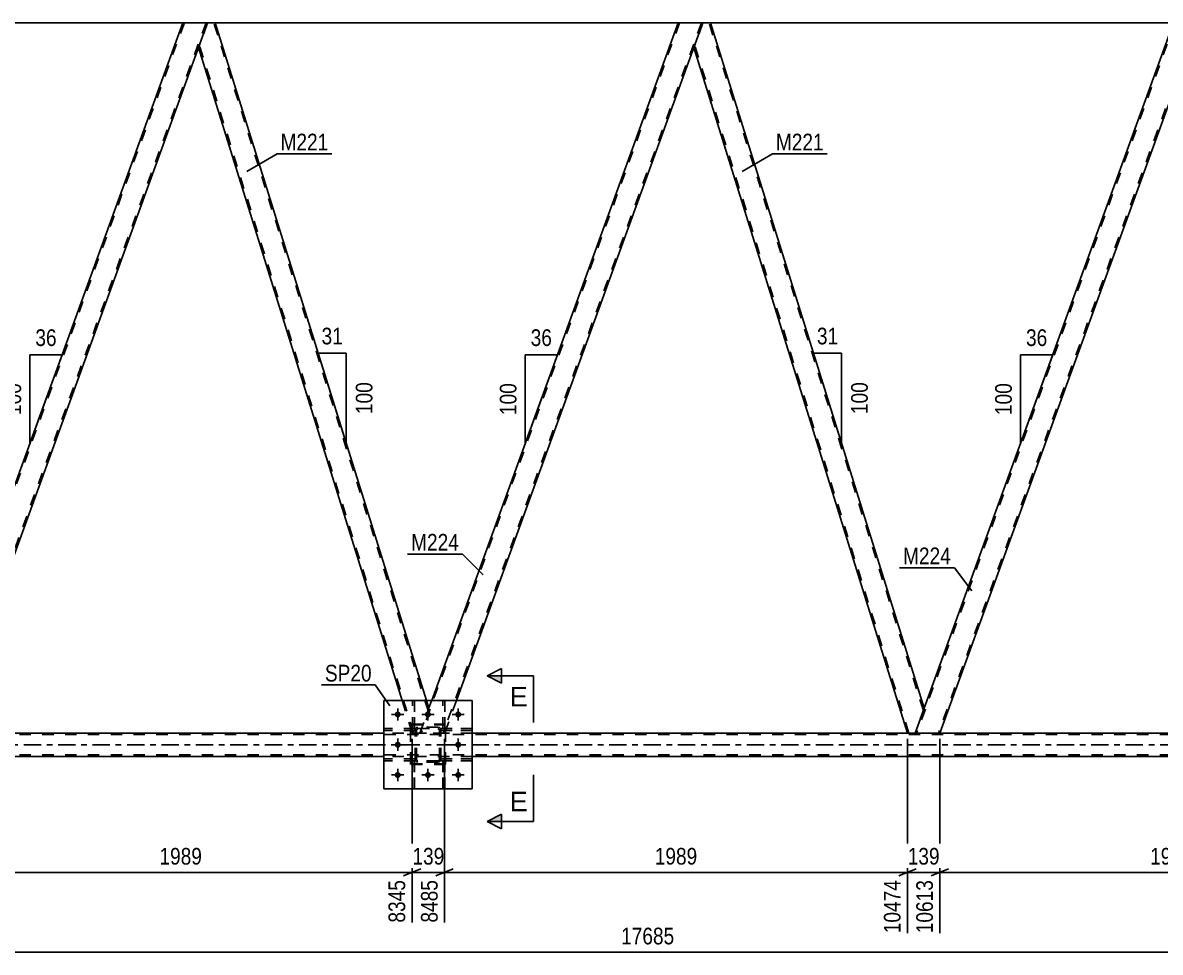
# Model space of a CAD drawing. Header units: millimetres. Extents: x 0 to 841, y 0 to 594.
# Drawn here: x 310.8 to 506.3, y 283.9 to 443.6 of the extents above; entities that cross this region are included whole.
import ezdxf

# ---------------------------------------------------------------- set-up
doc = ezdxf.new("R2010")
doc.units = ezdxf.units.MM
doc.linetypes.add('DXK_LINE_DOT2', pattern=[3.9198, 1.9599, -1.9599])
doc.linetypes.add('DXK_LINE_DOT3', pattern=[5.9187, 2.979, -0.9799, 0.9799, -0.9799])
doc.styles.add('Arial', font='ARIAL.TTF', dxfattribs={"height": 0.2})
doc.styles.add('Arial Narrow', font='ARIALN.TTF', dxfattribs={"height": 0.2})

# ---------------------------------------------------------------- blocks, each defined once
blk = doc.blocks.new('Part-318895709-3804 - 3800')
at = {"color": 7, "linetype": 'DXK_LINE_DOT2'}
for p, q in [((378.24, 317.13), (372.84, 317.13)), ((372.84, 316.81), (372.84, 317.13)), ((378.24, 316.81), (372.84, 316.81)), ((377.64, 316.81), (377.64, 317.13)), ((378.24, 317.13), (378.24, 316.81))]:
    blk.add_line(p, q, dxfattribs=at)
blk = doc.blocks.new('Part-318895709-3817 - 3800')
at = {"color": 7, "linetype": 'DXK_LINE_DOT2'}
for p, q in [((388.04, 322.33), (382.64, 322.33)), ((382.64, 322.33), (382.64, 322.01)), ((382.64, 322.01), (388.04, 322.01)), ((383.24, 322.01), (383.24, 322.33)), ((388.04, 322.01), (388.04, 322.33))]:
    blk.add_line(p, q, dxfattribs=at)
blk = doc.blocks.new('Part-318895709-3822 - 3800')
at = {"color": 7, "linetype": 'DXK_LINE_DOT2'}
for p, q in [((383, 322.33), (383, 327.17)), ((383, 327.17), (383.32, 327.17)), ((383.32, 327.17), (383.32, 322.33)), ((383, 322.93), (383.32, 322.93)), ((383.32, 322.33), (383, 322.33))]:
    blk.add_line(p, q, dxfattribs=at)
blk = doc.blocks.new('Part-318895709-3828 - 3800')
at = {"color": 7, "linetype": 'DXK_LINE_DOT2'}
for p, q in [((378.12, 316.81), (377.8, 316.81)), ((377.8, 316.81), (377.8, 311.97)), ((378.12, 311.97), (378.12, 316.81)), ((377.8, 316.21), (378.12, 316.21)), ((377.8, 311.97), (378.12, 311.97))]:
    blk.add_line(p, q, dxfattribs=at)
blk = doc.blocks.new('Part-318895709-3886 - 3800')
at = {"color": 7, "linetype": 'DXK_LINE_DOT2'}
for p, q in [((377.8, 322.33), (377.8, 327.17)), ((377.8, 327.17), (378.12, 327.17)), ((378.12, 327.17), (378.12, 322.33)), ((377.8, 322.93), (378.12, 322.93)), ((378.12, 322.33), (377.8, 322.33))]:
    blk.add_line(p, q, dxfattribs=at)
blk = doc.blocks.new('Part-318895709-3829 - 3800')
at = {"color": 7, "linetype": 'DXK_LINE_DOT2'}
for p, q in [((383.44, 323.11), (377.44, 323.11)), ((377.44, 316.31), (377.44, 323.11)), ((383.44, 316.31), (383.44, 323.11)), ((383.44, 316.31), (377.44, 316.31))]:
    blk.add_line(p, q, dxfattribs=at)
blk = doc.blocks.new('Part-318895709-3904 - 3800')
at = {"color": 7, "linetype": 'DXK_LINE_DOT2'}
for p, q in [((378.24, 322.33), (372.84, 322.33)), ((372.84, 322.01), (372.84, 322.33)), ((378.24, 322.01), (372.84, 322.01)), ((377.64, 322.01), (377.64, 322.33)), ((378.24, 322.33), (378.24, 322.01))]:
    blk.add_line(p, q, dxfattribs=at)
blk = doc.blocks.new('Bolt-318895709-3909 - 3800')
at = {"linetype": 'Continuous'}
for points in [[(375.76, 324.77, -1), (374.72, 324.77, -1)], [(380.96, 324.77, -1), (379.92, 324.77, -1)], [(386.16, 324.77, -1), (385.12, 324.77, -1)], [(375.76, 319.57, -1), (374.72, 319.57, -1)], [(386.16, 319.57, -1), (385.12, 319.57, -1)], [(375.76, 314.37, -1), (374.72, 314.37, -1)], [(380.96, 314.37, -1), (379.92, 314.37, -1)], [(386.16, 314.37, -1), (385.12, 314.37, -1)]]:
    blk.add_hatch(color=1, dxfattribs=at).paths.add_polyline_path(points)
at = {"color": 1, "linetype": 'Continuous'}
for p, q in [((376.28, 324.77), (374.2, 324.77)), ((375.24, 325.81), (375.24, 323.73)), ((381.48, 324.77), (379.4, 324.77)), ((380.44, 325.81), (380.44, 323.73)), ((386.68, 324.77), (384.6, 324.77)), ((385.64, 325.81), (385.64, 323.73)), ((376.28, 319.57), (374.2, 319.57)), ((375.24, 320.61), (375.24, 318.53)), ((386.68, 319.57), (384.6, 319.57)), ((385.64, 320.61), (385.64, 318.53)), ((375.24, 315.41), (375.24, 313.33)), ((380.44, 315.41), (380.44, 313.33)), ((385.64, 315.41), (385.64, 313.33)), ((376.28, 314.37), (374.2, 314.37)), ((381.48, 314.37), (379.4, 314.37)), ((386.68, 314.37), (384.6, 314.37))]:
    blk.add_line(p, q, dxfattribs=at)
blk = doc.blocks.new('Part-318895709-3849 - 3800')
at = {"color": 2, "linetype": 'Continuous'}
for p, q in [((338.31, 443.57), (258.75, 443.57)), ((423.45, 443.57), (343.89, 443.57)), ((508.58, 443.57), (429.02, 443.57))]:
    blk.add_line(p, q, dxfattribs=at)
at = {"color": 7, "linetype": 'DXK_LINE_DOT2'}
for p, q in [((343.89, 443.57), (338.31, 443.57)), ((429.02, 443.57), (423.45, 443.57))]:
    blk.add_line(p, q, dxfattribs=at)
blk = doc.blocks.new('Part-318895709-3854 - 3800')
at = {"color": 7, "linetype": 'DXK_LINE_DOT2'}
for p, q in [((338.57, 443.57), (294.16, 321.57)), ((342.31, 443.57), (297.91, 321.57)), ((342.57, 443.57), (341.02, 439.32)), ((295.45, 325.82), (293.91, 321.57)), ((297.85, 321.57), (298.01, 321.57)), ((298.16, 321.57), (298.16, 321.57))]:
    blk.add_line(p, q, dxfattribs=at)
at = {"color": 2, "linetype": 'Continuous'}
for p, q in [((338.31, 443.57), (295.45, 325.82)), ((342.57, 443.57), (338.31, 443.57)), ((341.02, 439.32), (298.16, 321.57)), ((297.85, 321.57), (293.91, 321.57)), ((298.13, 321.57), (297.85, 321.57)), ((298.16, 321.57), (298.13, 321.57))]:
    blk.add_line(p, q, dxfattribs=at)
blk = doc.blocks.new('Part-318895709-3858 - 3800')
at = {"color": 7, "linetype": 'DXK_LINE_DOT2'}
for p, q in [((382.64, 316.81), (382.64, 317.13)), ((382.64, 317.13), (388.04, 317.13)), ((388.04, 316.81), (382.64, 316.81)), ((383.24, 316.81), (383.24, 317.13)), ((388.04, 317.13), (388.04, 316.81))]:
    blk.add_line(p, q, dxfattribs=at)
blk = doc.blocks.new('Part-318895709-3861 - 3800')
at = {"color": 7, "linetype": 'DXK_LINE_DOT2'}
for p, q in [((383.32, 316.81), (383, 316.81)), ((383, 316.81), (383, 311.97)), ((383.32, 311.97), (383.32, 316.81)), ((383, 316.21), (383.32, 316.21)), ((383, 311.97), (383.32, 311.97))]:
    blk.add_line(p, q, dxfattribs=at)
blk = doc.blocks.new('Part-318895709-3868 - 3800')
at = {"color": 7, "linetype": 'DXK_LINE_DOT2'}
for p, q in [((388.04, 317.13), (382.64, 317.13)), ((382.64, 317.13), (382.64, 316.81)), ((382.64, 316.81), (388.04, 316.81)), ((383.24, 316.81), (383.24, 317.13)), ((388.04, 316.81), (388.04, 317.13))]:
    blk.add_line(p, q, dxfattribs=at)
blk = doc.blocks.new('Part-318895709-3896 - 3800')
at = {"color": 7, "linetype": 'DXK_LINE_DOT2'}
for p, q in [((382.64, 322.01), (382.64, 322.33)), ((382.64, 322.33), (388.04, 322.33)), ((388.04, 322.01), (382.64, 322.01)), ((383.24, 322.01), (383.24, 322.33)), ((388.04, 322.33), (388.04, 322.01))]:
    blk.add_line(p, q, dxfattribs=at)
blk = doc.blocks.new('Part-318895709-3936 - 3800')
at = {"color": 2, "linetype": 'Continuous'}
for p, q in [((377.8, 327.17), (377.8, 327.17)), ((378.12, 327.17), (377.8, 327.17)), ((378.12, 327.17), (378.12, 327.17))]:
    blk.add_line(p, q, dxfattribs=at)
at = {"color": 7, "linetype": 'DXK_LINE_DOT2'}
for p, q in [((377.8, 322.33), (377.8, 327.17)), ((378.12, 322.33), (378.12, 327.17)), ((377.8, 322.93), (378.12, 322.93)), ((378.12, 322.33), (377.8, 322.33))]:
    blk.add_line(p, q, dxfattribs=at)
blk = doc.blocks.new('Part-318895709-3939 - 3800')
at = {"color": 2, "linetype": 'Continuous'}
for p, q in [((383, 327.17), (383, 327.17)), ((383.32, 327.17), (383, 327.17)), ((383.32, 327.17), (383.32, 327.17))]:
    blk.add_line(p, q, dxfattribs=at)
at = {"color": 7, "linetype": 'DXK_LINE_DOT2'}
for p, q in [((383, 322.33), (383, 327.17)), ((383.32, 322.33), (383.32, 327.17)), ((383, 322.93), (383.32, 322.93)), ((383.32, 322.33), (383, 322.33))]:
    blk.add_line(p, q, dxfattribs=at)
blk = doc.blocks.new('Part-318895709-3943 - 3800')
at = {"color": 7, "linetype": 'DXK_LINE_DOT2'}
for p, q in [((383.44, 322.97), (377.44, 322.97)), ((377.44, 316.17), (377.44, 322.97)), ((383.44, 316.17), (383.44, 322.97)), ((383.44, 316.17), (377.44, 316.17))]:
    blk.add_line(p, q, dxfattribs=at)
blk = doc.blocks.new('Part-318895709-3957 - 3800')
at = {"color": 7, "linetype": 'DXK_LINE_DOT2'}
for p, q in [((378.24, 317.13), (372.84, 317.13)), ((372.84, 317.13), (372.84, 316.81)), ((378.24, 316.81), (372.84, 316.81)), ((377.64, 316.81), (377.64, 317.13)), ((378.24, 316.81), (378.24, 317.13))]:
    blk.add_line(p, q, dxfattribs=at)
blk = doc.blocks.new('Part-318895709-3958 - 3800')
at = {"color": 7, "linetype": 'DXK_LINE_DOT2'}
for p, q in [((378.24, 322.33), (372.84, 322.33)), ((372.84, 322.33), (372.84, 322.01)), ((378.24, 322.01), (372.84, 322.01)), ((377.64, 322.01), (377.64, 322.33)), ((378.24, 322.01), (378.24, 322.33))]:
    blk.add_line(p, q, dxfattribs=at)
blk = doc.blocks.new('Part-318895709-3969 - 3800')
at = {"color": 7, "linetype": 'DXK_LINE_DOT2'}
for p, q in [((372.84, 327.17), (388.04, 327.17)), ((372.84, 327.17), (372.84, 311.97)), ((388.04, 327.17), (388.04, 311.97)), ((372.84, 311.97), (388.04, 311.97))]:
    blk.add_line(p, q, dxfattribs=at)
blk = doc.blocks.new('Part-318895709-3970 - 3800')
at = {"color": 7, "linetype": 'DXK_LINE_DOT2'}
for p, q in [((378.24, 322.09), (378.28, 322.28)), ((378.28, 322.28), (378.24, 322.09)), ((378.24, 317.05), (378.24, 322.09)), ((378.48, 322.09), (378.5, 322.18)), ((378.48, 317.05), (378.48, 322.09)), ((378.5, 322.18), (378.55, 322.26)), ((378.54, 322.54), (378.72, 322.57)), ((378.72, 322.57), (378.54, 322.54)), ((378.55, 322.26), (378.63, 322.31)), ((378.63, 322.31), (378.72, 322.33)), ((382.16, 322.57), (378.72, 322.57)), ((378.72, 322.33), (382.16, 322.33)), ((382.16, 322.57), (382.35, 322.54)), ((382.35, 322.54), (382.16, 322.57)), ((382.16, 322.33), (382.26, 322.31)), ((382.26, 322.31), (382.33, 322.26)), ((382.33, 322.26), (382.38, 322.18)), ((382.38, 322.18), (382.4, 322.09)), ((382.4, 317.05), (382.4, 322.09)), ((382.61, 322.28), (382.64, 322.09)), ((382.64, 322.09), (382.61, 322.28)), ((382.64, 317.05), (382.64, 322.09)), ((378.28, 316.87), (378.24, 317.05)), ((378.24, 317.05), (378.28, 316.87)), ((378.5, 316.96), (378.48, 317.05)), ((378.55, 316.88), (378.5, 316.96)), ((378.63, 316.83), (378.55, 316.88)), ((378.72, 316.81), (378.63, 316.83)), ((382.16, 316.81), (378.72, 316.81)), ((382.26, 316.83), (382.16, 316.81)), ((382.33, 316.88), (382.26, 316.83)), ((382.38, 316.96), (382.33, 316.88)), ((382.4, 317.05), (382.38, 316.96)), ((382.64, 317.05), (382.61, 316.87)), ((382.61, 316.87), (382.64, 317.05)), ((378.72, 316.57), (378.54, 316.61)), ((378.54, 316.61), (378.72, 316.57)), ((382.16, 316.57), (378.72, 316.57)), ((382.35, 316.61), (382.16, 316.57)), ((382.16, 316.57), (382.35, 316.61))]:
    blk.add_line(p, q, dxfattribs=at)
at = {"color": 7, "linetype": 'DXK_LINE_DOT3'}
blk.add_line((380.44, 319.57), (380.44, 319.57), dxfattribs=at)
at = {"color": 7, "linetype": 'DXK_LINE_DOT2'}
for centre, start, end in [((378.72, 322.09), 112.5, 157.5), ((378.72, 322.09), 112.5, 157.5), ((382.16, 322.09), 22.5, 67.5), ((382.16, 322.09), 22.5, 67.5), ((378.72, 317.05), 202.5, 247.5), ((378.72, 317.05), 202.5, 247.5), ((382.16, 317.05), 292.5, 337.5), ((382.16, 317.05), 292.5, 337.5)]:
    blk.add_arc(centre, 0.48, start, end, dxfattribs=at)
blk = doc.blocks.new('Part-318895709-3985 - 3800')
at = {"color": 7, "linetype": 'DXK_LINE_DOT2'}
for p, q in [((377.8, 311.97), (377.8, 316.81)), ((377.8, 316.81), (378.12, 316.81)), ((378.12, 316.81), (378.12, 311.97)), ((377.8, 316.21), (378.12, 316.21)), ((378.12, 311.97), (377.8, 311.97))]:
    blk.add_line(p, q, dxfattribs=at)
blk = doc.blocks.new('Part-318895709-3986 - 3800')
at = {"color": 7, "linetype": 'DXK_LINE_DOT2'}
for p, q in [((383, 311.97), (383, 316.81)), ((383, 316.81), (383.32, 316.81)), ((383.32, 316.81), (383.32, 311.97)), ((383, 316.21), (383.32, 316.21)), ((383.32, 311.97), (383, 311.97))]:
    blk.add_line(p, q, dxfattribs=at)
blk = doc.blocks.new('Part-318895709-3997 - 3800')
at = {"color": 7, "linetype": 'DXK_LINE_DOT2'}
for p, q in [((378.24, 322.09), (378.28, 322.28)), ((378.28, 322.28), (378.24, 322.09)), ((378.24, 317.05), (378.24, 322.09)), ((378.48, 322.09), (378.5, 322.18)), ((378.48, 317.05), (378.48, 322.09)), ((378.5, 322.18), (378.55, 322.26)), ((378.54, 322.54), (378.72, 322.57)), ((378.72, 322.57), (378.54, 322.54)), ((378.55, 322.26), (378.63, 322.31)), ((378.63, 322.31), (378.72, 322.33)), ((382.16, 322.57), (378.72, 322.57)), ((378.72, 322.33), (382.16, 322.33)), ((382.16, 322.57), (382.35, 322.54)), ((382.35, 322.54), (382.16, 322.57)), ((382.16, 322.33), (382.26, 322.31)), ((382.26, 322.31), (382.33, 322.26)), ((382.33, 322.26), (382.38, 322.18)), ((382.38, 322.18), (382.4, 322.09)), ((382.4, 317.05), (382.4, 322.09)), ((382.61, 322.28), (382.64, 322.09)), ((382.64, 322.09), (382.61, 322.28)), ((382.64, 317.05), (382.64, 322.09)), ((378.28, 316.87), (378.24, 317.05)), ((378.24, 317.05), (378.28, 316.87)), ((378.5, 316.96), (378.48, 317.05)), ((378.55, 316.88), (378.5, 316.96)), ((378.63, 316.83), (378.55, 316.88)), ((378.72, 316.81), (378.63, 316.83)), ((382.16, 316.81), (378.72, 316.81)), ((382.26, 316.83), (382.16, 316.81)), ((382.33, 316.88), (382.26, 316.83)), ((382.38, 316.96), (382.33, 316.88)), ((382.4, 317.05), (382.38, 316.96)), ((382.64, 317.05), (382.61, 316.87)), ((382.61, 316.87), (382.64, 317.05)), ((378.72, 316.57), (378.54, 316.61)), ((378.54, 316.61), (378.72, 316.57)), ((382.16, 316.57), (378.72, 316.57)), ((382.35, 316.61), (382.16, 316.57)), ((382.16, 316.57), (382.35, 316.61))]:
    blk.add_line(p, q, dxfattribs=at)
at = {"color": 7, "linetype": 'DXK_LINE_DOT3'}
blk.add_line((380.44, 319.57), (380.44, 319.57), dxfattribs=at)
at = {"color": 7, "linetype": 'DXK_LINE_DOT2'}
for centre, start, end in [((378.72, 322.09), 112.5, 157.5), ((378.72, 322.09), 112.5, 157.5), ((382.16, 322.09), 22.5, 67.5), ((382.16, 322.09), 22.5, 67.5), ((378.72, 317.05), 202.5, 247.5), ((378.72, 317.05), 202.5, 247.5), ((382.16, 317.05), 292.5, 337.5), ((382.16, 317.05), 292.5, 337.5)]:
    blk.add_arc(centre, 0.48, start, end, dxfattribs=at)
blk = doc.blocks.new('Part-318895709-4012 - 3800')
at = {"color": 2, "linetype": 'Continuous'}
for p, q in [((342.57, 443.57), (341.02, 439.32)), ((342.57, 443.57), (343.89, 443.57)), ((380.17, 327.17), (343.89, 443.57)), ((375.98, 327.17), (341.02, 439.32))]:
    blk.add_line(p, q, dxfattribs=at)
at = {"color": 7, "linetype": 'DXK_LINE_DOT2'}
for p, q in [((380.45, 325.45), (343.64, 443.57)), ((377.98, 321.57), (341.16, 439.69)), ((377.72, 321.57), (375.98, 327.17)), ((380.59, 325.82), (380.17, 327.17)), ((379.04, 321.57), (380.59, 325.82)), ((377.72, 321.57), (379.04, 321.57))]:
    blk.add_line(p, q, dxfattribs=at)
blk = doc.blocks.new('Part-318895709-4017 - 3800')
at = {"color": 7, "linetype": 'DXK_LINE_DOT2'}
for p, q in [((704.17, 321.33), (115.64, 321.33)), ((388.04, 321.57), (372.84, 321.57)), ((468.43, 321.57), (462.86, 321.57)), ((704.17, 317.81), (115.64, 317.81)), ((388.04, 317.57), (372.84, 317.57))]:
    blk.add_line(p, q, dxfattribs=at)
at = {"color": 2, "linetype": 'Continuous'}
for p, q in [((372.84, 321.57), (298.16, 321.57)), ((462.86, 321.57), (388.04, 321.57)), ((543.11, 321.57), (468.43, 321.57)), ((372.84, 317.57), (217.77, 317.57)), ((543.11, 317.57), (388.04, 317.57))]:
    blk.add_line(p, q, dxfattribs=at)
at = {"color": 7, "linetype": 'DXK_LINE_DOT3'}
blk.add_line((115.64, 319.57), (704.17, 319.57), dxfattribs=at)
blk = doc.blocks.new('Part-318895709-4022 - 3800')
at = {"color": 2, "linetype": 'Continuous'}
for p, q in [((388.04, 327.17), (372.84, 327.17)), ((372.84, 327.17), (372.84, 311.97)), ((388.04, 327.17), (388.04, 311.97)), ((388.04, 311.97), (372.84, 311.97))]:
    blk.add_line(p, q, dxfattribs=at)
blk = doc.blocks.new('Part-318895709-4037 - 3800')
at = {"color": 7, "linetype": 'DXK_LINE_DOT2'}
for p, q in [((508.84, 443.57), (464.43, 321.57)), ((512.58, 443.57), (468.18, 321.57)), ((512.84, 443.57), (511.29, 439.32)), ((465.72, 325.82), (464.18, 321.57)), ((468.12, 321.57), (468.28, 321.57))]:
    blk.add_line(p, q, dxfattribs=at)
at = {"color": 2, "linetype": 'Continuous'}
for p, q in [((508.58, 443.57), (465.72, 325.82)), ((512.84, 443.57), (508.58, 443.57)), ((511.29, 439.32), (468.43, 321.57)), ((468.12, 321.57), (464.18, 321.57)), ((468.39, 321.57), (468.12, 321.57)), ((468.43, 321.57), (468.39, 321.57))]:
    blk.add_line(p, q, dxfattribs=at)
blk = doc.blocks.new('Part-318895709-4043 - 3800')
at = {"color": 7, "linetype": 'DXK_LINE_DOT2'}
for p, q in [((423.7, 443.57), (379.3, 321.57)), ((427.45, 443.57), (383.04, 321.57)), ((427.7, 443.57), (426.16, 439.32)), ((379.04, 321.57), (381.08, 327.17)), ((385.34, 327.17), (383.3, 321.57)), ((383.3, 321.57), (379.04, 321.57))]:
    blk.add_line(p, q, dxfattribs=at)
at = {"color": 2, "linetype": 'Continuous'}
for p, q in [((423.45, 443.57), (381.08, 327.17)), ((427.7, 443.57), (423.45, 443.57)), ((426.16, 439.32), (385.34, 327.17))]:
    blk.add_line(p, q, dxfattribs=at)
blk = doc.blocks.new('Part-318895709-4048 - 3800')
at = {"color": 2, "linetype": 'Continuous'}
for p, q in [((427.7, 443.57), (426.16, 439.32)), ((429.02, 443.57), (427.7, 443.57)), ((465.72, 325.82), (429.02, 443.57)), ((426.16, 439.32), (462.86, 321.57)), ((465.56, 325.36), (464.18, 321.57)), ((465.72, 325.82), (465.56, 325.36)), ((464.18, 321.57), (462.86, 321.57))]:
    blk.add_line(p, q, dxfattribs=at)
at = {"color": 7, "linetype": 'DXK_LINE_DOT2'}
for p, q in [((465.59, 325.45), (428.77, 443.57)), ((463.11, 321.57), (426.29, 439.69))]:
    blk.add_line(p, q, dxfattribs=at)
blk = doc.blocks.new('Bolt-318895709-4049 - 3800')
at = {"color": 1, "linetype": 'Continuous'}
for p, q in [((374.2, 324.77), (374.9, 324.77)), ((375.24, 325.81), (375.24, 325.12)), ((376.28, 324.77), (375.59, 324.77)), ((379.4, 324.77), (380.1, 324.77)), ((380.44, 325.81), (380.44, 325.12)), ((381.48, 324.77), (380.79, 324.77)), ((384.6, 324.77), (385.3, 324.77)), ((385.64, 325.81), (385.64, 325.12)), ((386.68, 324.77), (385.99, 324.77)), ((375.24, 323.73), (375.24, 324.42)), ((380.44, 323.73), (380.44, 324.42)), ((385.64, 323.73), (385.64, 324.42)), ((374.2, 319.57), (374.9, 319.57)), ((375.24, 320.61), (375.24, 319.92)), ((375.24, 318.53), (375.24, 319.22)), ((376.28, 319.57), (375.59, 319.57)), ((384.6, 319.57), (385.3, 319.57)), ((385.64, 320.61), (385.64, 319.92)), ((385.64, 318.53), (385.64, 319.22)), ((386.68, 319.57), (385.99, 319.57)), ((375.24, 315.41), (375.24, 314.72)), ((380.44, 315.41), (380.44, 314.72)), ((385.64, 315.41), (385.64, 314.72)), ((374.2, 314.37), (374.9, 314.37)), ((375.24, 313.33), (375.24, 314.02)), ((376.28, 314.37), (375.59, 314.37)), ((379.4, 314.37), (380.1, 314.37)), ((380.44, 313.33), (380.44, 314.02)), ((381.48, 314.37), (380.79, 314.37)), ((384.6, 314.37), (385.3, 314.37)), ((385.64, 313.33), (385.64, 314.02)), ((386.68, 314.37), (385.99, 314.37))]:
    blk.add_line(p, q, dxfattribs=at)
blk = doc.blocks.new('StraightDimension-318895709-4865 - 3800')
at = {"color": 7, "linetype": 'Continuous'}
for p, q in [((298.16, 320.57), (298.16, 289.02)), ((377.72, 320.57), (377.72, 289.02)), ((299.66, 298.23), (296.66, 297.03)), ((298.16, 297.63), (377.72, 297.63)), ((376.22, 297.03), (379.22, 298.23))]:
    blk.add_line(p, q, dxfattribs=at)
at = {"color": 0}
blk.add_wipeout([(342.2, 298.38), (342.2, 302.58), (333.69, 302.58), (333.69, 298.38)], dxfattribs=at)
at = {"color": 0, "linetype": 'Continuous'}
blk.add_wipeout([(377.12, 296.93), (372.92, 296.93), (372.92, 288.42), (377.12, 288.42)], dxfattribs=at)
at = {"color": 3, "style": 'Arial Narrow'}
blk.add_text('1989', height=2.863, dxfattribs=at).set_placement((334.29, 298.98))
at = {"color": 3, "linetype": 'Continuous', "style": 'Arial Narrow'}
blk.add_text('8345', height=2.863, rotation=90.0002, dxfattribs=at).set_placement((376.52, 289.02))
blk = doc.blocks.new('StraightDimension-318895709-4846 - 3800')
at = {"color": 7, "linetype": 'Continuous'}
for p, q in [((377.72, 320.57), (377.72, 289.02)), ((383.3, 320.57), (383.3, 289.02)), ((376.22, 297.03), (379.22, 298.23)), ((377.72, 297.63), (383.3, 297.63)), ((384.8, 298.23), (381.8, 297.03))]:
    blk.add_line(p, q, dxfattribs=at)
at = {"color": 0}
blk.add_wipeout([(383.85, 298.38), (383.85, 302.58), (377.17, 302.58), (377.17, 298.38)], dxfattribs=at)
at = {"color": 0, "linetype": 'Continuous'}
blk.add_wipeout([(382.7, 296.93), (378.5, 296.93), (378.5, 288.42), (382.7, 288.42)], dxfattribs=at)
at = {"color": 3, "style": 'Arial Narrow'}
blk.add_text('139', height=2.863, dxfattribs=at).set_placement((377.77, 298.98))
at = {"color": 3, "linetype": 'Continuous', "style": 'Arial Narrow'}
blk.add_text('8485', height=2.863, rotation=90.0002, dxfattribs=at).set_placement((382.1, 289.02))
blk = doc.blocks.new('AngleDimension-318895709-23205 - 3800')
at = {"color": 7, "linetype": 'Continuous'}
for p, q in [((366.39, 386.83), (361.57, 386.83)), ((366.39, 371.37), (361.57, 386.83)), ((366.39, 371.37), (366.39, 386.83)), ((367.01, 369.39), (366.39, 371.37))]:
    blk.add_line(p, q, dxfattribs=at)
at = {"color": 0}
for points in [[(366.41, 387.73), (366.41, 391.93), (361.55, 391.93), (361.55, 387.73)], [(371.49, 382.44), (367.29, 382.44), (367.29, 375.76), (371.49, 375.76)]]:
    blk.add_wipeout(points, dxfattribs=at)
at = {"color": 3, "style": 'Arial Narrow'}
blk.add_text('31', height=2.863, dxfattribs=at).set_placement((362.15, 388.33))
blk.add_text('100', height=2.863, rotation=90.0002, dxfattribs=at).set_placement((370.89, 376.36))
blk = doc.blocks.new('StraightDimension-318895709-4827 - 3800')
at = {"color": 7, "linetype": 'Continuous'}
for p, q in [((383.3, 320.57), (383.3, 289.02)), ((462.86, 320.57), (462.86, 287.19)), ((384.8, 298.23), (381.8, 297.03)), ((383.3, 297.63), (462.86, 297.63)), ((461.36, 297.03), (464.36, 298.23))]:
    blk.add_line(p, q, dxfattribs=at)
at = {"color": 0}
blk.add_wipeout([(427.33, 298.38), (427.33, 302.58), (418.82, 302.58), (418.82, 298.38)], dxfattribs=at)
at = {"color": 0, "linetype": 'Continuous'}
blk.add_wipeout([(462.26, 296.93), (458.06, 296.93), (458.06, 286.59), (462.26, 286.59)], dxfattribs=at)
at = {"color": 3, "style": 'Arial Narrow'}
blk.add_text('1989', height=2.863, dxfattribs=at).set_placement((419.42, 298.98))
at = {"color": 3, "linetype": 'Continuous', "style": 'Arial Narrow'}
blk.add_text('10474', height=2.863, rotation=90.0002, dxfattribs=at).set_placement((461.66, 287.19))
blk = doc.blocks.new('AngleDimension-318895709-23207 - 3800')
at = {"color": 7, "linetype": 'Continuous'}
for p, q in [((312.02, 386.55), (317.56, 386.55)), ((312.02, 371.32), (317.56, 386.55)), ((312.02, 371.32), (312.02, 386.55)), ((313.45, 375.27), (317.56, 386.55))]:
    blk.add_line(p, q, dxfattribs=at)
at = {"color": 0}
for points in [[(317.22, 387.45), (317.22, 391.65), (312.36, 391.65), (312.36, 387.45)], [(311.12, 382.28), (306.92, 382.28), (306.92, 375.59), (311.12, 375.59)]]:
    blk.add_wipeout(points, dxfattribs=at)
at = {"color": 3, "style": 'Arial Narrow'}
blk.add_text('36', height=2.863, dxfattribs=at).set_placement((312.96, 388.05))
blk.add_text('100', height=2.863, rotation=90.0002, dxfattribs=at).set_placement((310.52, 376.19))
blk = doc.blocks.new('StraightDimension-318895709-4789 - 3800')
at = {"color": 7, "linetype": 'Continuous'}
for p, q in [((468.43, 320.57), (468.43, 287.19)), ((547.99, 320.57), (547.99, 287.19)), ((469.93, 298.23), (466.93, 297.03)), ((468.43, 297.63), (547.99, 297.63)), ((546.49, 297.03), (549.49, 298.23))]:
    blk.add_line(p, q, dxfattribs=at)
at = {"color": 0}
blk.add_wipeout([(512.47, 298.38), (512.47, 302.58), (503.96, 302.58), (503.96, 298.38)], dxfattribs=at)
at = {"color": 0, "linetype": 'Continuous'}
blk.add_wipeout([(547.39, 296.93), (543.19, 296.93), (543.19, 286.59), (547.39, 286.59)], dxfattribs=at)
at = {"color": 3, "style": 'Arial Narrow'}
blk.add_text('1989', height=2.863, dxfattribs=at).set_placement((504.56, 298.98))
at = {"color": 3, "linetype": 'Continuous', "style": 'Arial Narrow'}
blk.add_text('12602', height=2.863, rotation=90.0002, dxfattribs=at).set_placement((546.79, 287.19))
blk = doc.blocks.new('StraightDimension-318895709-4808 - 3800')
at = {"color": 7, "linetype": 'Continuous'}
for p, q in [((462.86, 320.57), (462.86, 287.19)), ((468.43, 320.57), (468.43, 287.19)), ((461.36, 297.03), (464.36, 298.23)), ((462.86, 297.63), (468.43, 297.63)), ((469.93, 298.23), (466.93, 297.03))]:
    blk.add_line(p, q, dxfattribs=at)
at = {"color": 0}
blk.add_wipeout([(468.99, 298.38), (468.99, 302.58), (462.3, 302.58), (462.3, 298.38)], dxfattribs=at)
at = {"color": 0, "linetype": 'Continuous'}
blk.add_wipeout([(467.83, 296.93), (463.63, 296.93), (463.63, 286.59), (467.83, 286.59)], dxfattribs=at)
at = {"color": 3, "style": 'Arial Narrow'}
blk.add_text('139', height=2.863, dxfattribs=at).set_placement((462.9, 298.98))
at = {"color": 3, "linetype": 'Continuous', "style": 'Arial Narrow'}
blk.add_text('10613', height=2.863, rotation=90.0002, dxfattribs=at).set_placement((467.23, 287.19))
blk = doc.blocks.new('StraightDimension-318895709-4969 - 3800')
at = {"color": 7, "linetype": 'Continuous'}
blk.add_line((87.96, 283.93), (748.46, 283.93), dxfattribs=at)
at = {"color": 0}
blk.add_wipeout([(423.38, 284.68), (423.38, 288.88), (413.04, 288.88), (413.04, 284.68)], dxfattribs=at)
at = {"color": 3, "style": 'Arial Narrow'}
blk.add_text('17685', height=2.863, dxfattribs=at).set_placement((413.64, 285.28))
blk = doc.blocks.new('AngleDimension-318895709-23233 - 3800')
at = {"color": 7, "linetype": 'Continuous'}
for p, q in [((451.53, 386.83), (446.71, 386.83)), ((451.53, 371.37), (446.71, 386.83)), ((451.53, 371.37), (451.53, 386.83)), ((452.14, 369.39), (451.53, 371.37))]:
    blk.add_line(p, q, dxfattribs=at)
at = {"color": 0}
for points in [[(451.54, 387.73), (451.54, 391.93), (446.69, 391.93), (446.69, 387.73)], [(456.63, 382.44), (452.43, 382.44), (452.43, 375.76), (456.63, 375.76)]]:
    blk.add_wipeout(points, dxfattribs=at)
at = {"color": 3, "style": 'Arial Narrow'}
blk.add_text('31', height=2.863, dxfattribs=at).set_placement((447.29, 388.33))
blk.add_text('100', height=2.863, rotation=90.0002, dxfattribs=at).set_placement((456.03, 376.36))
blk = doc.blocks.new('AngleDimension-318895709-23235 - 3800')
at = {"color": 7, "linetype": 'Continuous'}
for p, q in [((397.15, 386.55), (402.69, 386.55)), ((397.15, 371.32), (402.69, 386.55)), ((397.15, 371.32), (397.15, 386.55)), ((398.59, 375.27), (402.69, 386.55))]:
    blk.add_line(p, q, dxfattribs=at)
at = {"color": 0}
for points in [[(402.35, 387.45), (402.35, 391.65), (397.49, 391.65), (397.49, 387.45)], [(396.25, 382.28), (392.05, 382.28), (392.05, 375.59), (396.25, 375.59)]]:
    blk.add_wipeout(points, dxfattribs=at)
at = {"color": 3, "style": 'Arial Narrow'}
blk.add_text('36', height=2.863, dxfattribs=at).set_placement((398.09, 388.05))
blk.add_text('100', height=2.863, rotation=90.0002, dxfattribs=at).set_placement((395.65, 376.19))
blk = doc.blocks.new('AngleDimension-318895709-23263 - 3800')
at = {"color": 7, "linetype": 'Continuous'}
for p, q in [((482.29, 386.55), (487.83, 386.55)), ((482.29, 371.32), (487.83, 386.55)), ((482.29, 371.32), (482.29, 386.55)), ((483.72, 375.27), (487.83, 386.55))]:
    blk.add_line(p, q, dxfattribs=at)
at = {"color": 0}
for points in [[(487.48, 387.45), (487.48, 391.65), (482.63, 391.65), (482.63, 387.45)], [(481.39, 382.28), (477.19, 382.28), (477.19, 375.59), (481.39, 375.59)]]:
    blk.add_wipeout(points, dxfattribs=at)
at = {"color": 3, "style": 'Arial Narrow'}
blk.add_text('36', height=2.863, dxfattribs=at).set_placement((483.23, 388.05))
blk.add_text('100', height=2.863, rotation=90.0002, dxfattribs=at).set_placement((480.79, 376.19))
blk = doc.blocks.new('Mark-318895709-4008 - 3800')
at = {"color": 0}
blk.add_wipeout([(363.33, 421.65), (363.33, 424.65), (355.1, 424.65), (355.1, 421.65)], dxfattribs=at)
blk.add_wipeout([(363.33, 421.65), (363.33, 424.65), (355.1, 424.65), (355.1, 421.65)], dxfattribs=at)
at = {"color": 30, "linetype": 'Continuous'}
for p, q in [((349.31, 418.05), (354.5, 421.05)), ((354.5, 421.05), (363.93, 421.05))]:
    blk.add_line(p, q, dxfattribs=at)
at = {"color": 3, "style": 'Arial Narrow'}
blk.add_text('M221', height=2.863, dxfattribs=at).set_placement((355.1, 421.65))
blk = doc.blocks.new('Mark-318895709-4018 - 3800')
at = {"color": 0}
blk.add_wipeout([(370.77, 330.43), (370.77, 333.43), (362.73, 333.43), (362.73, 330.43)], dxfattribs=at)
blk.add_wipeout([(370.77, 330.43), (370.77, 333.43), (362.73, 333.43), (362.73, 330.43)], dxfattribs=at)
at = {"color": 30, "linetype": 'Continuous'}
for p in [(362.13, 329.83), (373.89, 326.25)]:
    blk.add_line(p, (371.37, 329.83), dxfattribs=at)
at = {"color": 3, "style": 'Arial Narrow'}
blk.add_text('SP20', height=2.863, dxfattribs=at).set_placement((362.73, 330.43))
blk = doc.blocks.new('Mark-318895709-4033 - 3800')
at = {"color": 0}
blk.add_wipeout([(470.31, 350.57), (470.31, 353.57), (462.09, 353.57), (462.09, 350.57)], dxfattribs=at)
blk.add_wipeout([(470.31, 350.57), (470.31, 353.57), (462.09, 353.57), (462.09, 350.57)], dxfattribs=at)
at = {"color": 30, "linetype": 'Continuous'}
for p in [(461.49, 349.97), (473.92, 345.98)]:
    blk.add_line(p, (470.91, 349.97), dxfattribs=at)
at = {"color": 3, "style": 'Arial Narrow'}
blk.add_text('M224', height=2.863, dxfattribs=at).set_placement((462.09, 350.57))
blk = doc.blocks.new('Mark-318895709-4039 - 3800')
at = {"color": 0}
blk.add_wipeout([(385.76, 352.91), (385.76, 355.91), (377.54, 355.91), (377.54, 352.91)], dxfattribs=at)
blk.add_wipeout([(385.76, 352.91), (385.76, 355.91), (377.54, 355.91), (377.54, 352.91)], dxfattribs=at)
at = {"color": 30, "linetype": 'Continuous'}
for p in [(376.94, 352.31), (389.9, 348.77)]:
    blk.add_line(p, (386.36, 352.31), dxfattribs=at)
at = {"color": 3, "style": 'Arial Narrow'}
blk.add_text('M224', height=2.863, dxfattribs=at).set_placement((377.54, 352.91))
blk = doc.blocks.new('Mark-318895709-4044 - 3800')
at = {"color": 0}
blk.add_wipeout([(448.46, 421.65), (448.46, 424.65), (440.24, 424.65), (440.24, 421.65)], dxfattribs=at)
blk.add_wipeout([(448.46, 421.65), (448.46, 424.65), (440.24, 424.65), (440.24, 421.65)], dxfattribs=at)
at = {"color": 30, "linetype": 'Continuous'}
for p, q in [((434.44, 418.05), (439.64, 421.05)), ((439.64, 421.05), (449.06, 421.05))]:
    blk.add_line(p, q, dxfattribs=at)
at = {"color": 3, "style": 'Arial Narrow'}
blk.add_text('M221', height=2.863, dxfattribs=at).set_placement((440.24, 421.65))
blk = doc.blocks.new('SectionMark-318895709-5277 - 3800')
at = {"linetype": 'Continuous'}
for points in [[(393.09, 331.4), (393.09, 330.15), (390.59, 331.4)], [(393.09, 307.64), (393.09, 306.39), (390.59, 306.39)]]:
    blk.add_hatch(color=6, dxfattribs=at).paths.add_polyline_path(points)
at = {"color": 6, "linetype": 'Continuous'}
for p, q in [((390.59, 331.4), (393.09, 332.65)), ((393.09, 330.15), (393.09, 332.65)), ((398.59, 331.4), (390.59, 331.4)), ((390.59, 331.4), (393.09, 330.15)), ((398.59, 331.4), (398.59, 323.4)), ((398.59, 306.39), (398.59, 314.39)), ((390.59, 306.39), (393.09, 307.64)), ((393.09, 307.64), (393.09, 305.14)), ((398.59, 306.39), (390.59, 306.39)), ((393.09, 305.14), (390.59, 306.39))]:
    blk.add_line(p, q, dxfattribs=at)
at = {"color": 0, "linetype": 'Continuous'}
for points in [[(397.59, 326.15), (397.59, 329.65), (394.48, 329.65), (394.48, 326.15)], [(397.59, 308.14), (397.59, 311.64), (394.48, 311.64), (394.48, 308.14)]]:
    blk.add_wipeout(points, dxfattribs=at)
at = {"color": 3, "linetype": 'Continuous', "style": 'Arial'}
for p in [(394.48, 326.15), (394.48, 308.14)]:
    blk.add_text('E', height=3.34, dxfattribs=at).set_placement(p)

msp = doc.modelspace()

# ---------------------------------------------------------------- block references
for name in ['Part-318895709-3849 - 3800', 'Part-318895709-3854 - 3800', 'Part-318895709-4012 - 3800', 'Part-318895709-4043 - 3800', 'Part-318895709-4048 - 3800', 'Part-318895709-4037 - 3800', 'Part-318895709-3969 - 3800', 'Part-318895709-4022 - 3800', 'Part-318895709-3886 - 3800', 'Part-318895709-3936 - 3800', 'Part-318895709-3822 - 3800', 'Part-318895709-3939 - 3800', 'Bolt-318895709-3909 - 3800', 'Bolt-318895709-4049 - 3800', 'Part-318895709-3829 - 3800', 'Part-318895709-3943 - 3800', 'Part-318895709-4017 - 3800', 'Part-318895709-3904 - 3800', 'Part-318895709-3958 - 3800', 'Part-318895709-3970 - 3800', 'Part-318895709-3997 - 3800', 'Part-318895709-3817 - 3800', 'Part-318895709-3896 - 3800', 'Part-318895709-3804 - 3800', 'Part-318895709-3957 - 3800', 'Part-318895709-3828 - 3800', 'Part-318895709-3985 - 3800', 'Part-318895709-3858 - 3800', 'Part-318895709-3868 - 3800', 'Part-318895709-3861 - 3800', 'Part-318895709-3986 - 3800']:
    msp.add_blockref(name, (0, 0))

# ---------------------------------------------------------------- next in the draw order: block references
for name in ['AngleDimension-318895709-23207 - 3800', 'AngleDimension-318895709-23205 - 3800', 'StraightDimension-318895709-4865 - 3800', 'StraightDimension-318895709-4789 - 3800']:
    msp.add_blockref(name, (0, 0))

# ---------------------------------------------------------------- next in the draw order: block references
msp.add_blockref('StraightDimension-318895709-4846 - 3800', (0, 0))

# ---------------------------------------------------------------- next in the draw order: block references
msp.add_blockref('StraightDimension-318895709-4827 - 3800', (0, 0))

# ---------------------------------------------------------------- next in the draw order: block references
msp.add_blockref('StraightDimension-318895709-4808 - 3800', (0, 0))

# ---------------------------------------------------------------- next in the draw order: block references
msp.add_blockref('StraightDimension-318895709-4969 - 3800', (0, 0))

# ---------------------------------------------------------------- next in the draw order: block references
for name in ['Mark-318895709-4008 - 3800', 'Mark-318895709-4044 - 3800', 'AngleDimension-318895709-23235 - 3800', 'AngleDimension-318895709-23233 - 3800', 'AngleDimension-318895709-23263 - 3800', 'Mark-318895709-4039 - 3800', 'Mark-318895709-4033 - 3800', 'Mark-318895709-4018 - 3800', 'SectionMark-318895709-5277 - 3800']:
    msp.add_blockref(name, (0, 0))

doc.saveas('drawing.dxf')
